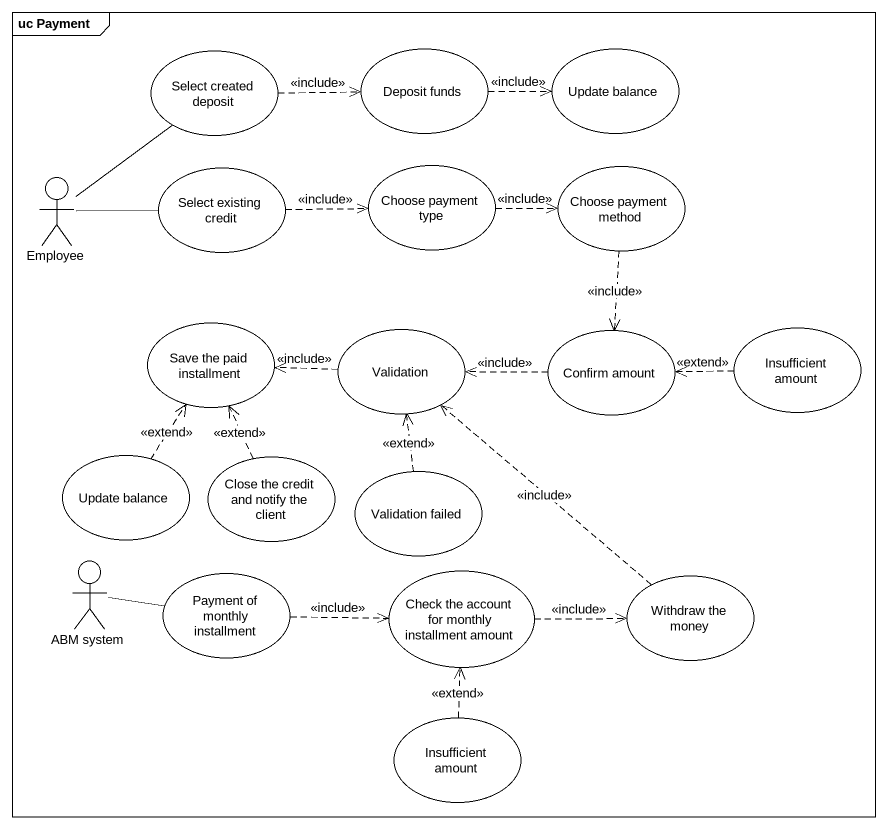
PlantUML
@startuml
mainframe uc Payment
usecase "Select created deposit" as Select_created_deposit
usecase "Deposit funds" as Deposit_funds
usecase "Update balance" as Update_balance
actor Employee
usecase "Select existing credit" as Select_existing_credit
usecase "Choose payment type" as Choose_payment_type
usecase "Choose payment method" as Choose_payment_method
usecase "Save the paid installment" as Save_the_paid_installment
usecase "Insufficient amount" as Insufficient_amount
usecase Validation
usecase "Confirm amount" as Confirm_amount
usecase "Update balance" as Update_balance_2
usecase "Close the credit and notify the client" as Close_the_credit_and_notify
usecase "Validation failed" as Validation_failed
actor "ABM system" as ABM_system
usecase "Payment of monthly installment" as Payment_of_monthly
usecase "Check the account for monthly installment amount" as Check_the_account_for
usecase "Withdraw the money" as Withdraw_the_money
usecase "Insufficient amount" as Insufficient_amount_2
Select_created_deposit .right.> Deposit_funds : <<include>>
Deposit_funds .right.> Update_balance : <<include>>
Employee -up- Select_created_deposit
Employee -right- Select_existing_credit
Select_existing_credit .right.> Choose_payment_type : <<include>>
Choose_payment_type .right.> Choose_payment_method : <<include>>
Choose_payment_method ..> Confirm_amount : <<include>>
Insufficient_amount .left.> Confirm_amount : <<extend>>
Validation .left.> Save_the_paid_installment : <<include>>
Confirm_amount .left.> Validation : <<include>>
Update_balance_2 .up.> Save_the_paid_installment : <<extend>>
Close_the_credit_and_notify .up.> Save_the_paid_installment : <<extend>>
Validation_failed .up.> Validation : <<extend>>
ABM_system -right- Payment_of_monthly
Payment_of_monthly .right.> Check_the_account_for : <<include>>
Check_the_account_for .right.> Withdraw_the_money : <<include>>
Withdraw_the_money .up.> Validation : <<include>>
Insufficient_amount_2 .up.> Check_the_account_for : <<extend>>
@enduml
